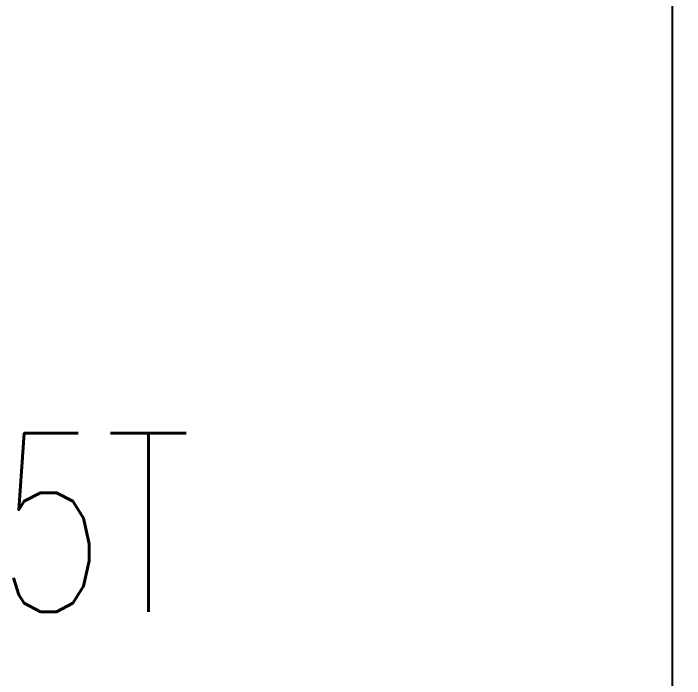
# Model space of a CAD drawing. Extents: x -1899985 to -450366, y 556196 to 2151267.
# Drawn here: x -669183 to -666386, y 572874 to 575646 of the extents above; entities that cross this region are included whole.
import ezdxf

# ---------------------------------------------------------------- set-up
doc = ezdxf.new("R2010")
doc.units = 0
doc.header["$LTSCALE"] = 1000
doc.header["$MEASUREMENT"] = 0
doc.layers.get('Defpoints').update_dxf_attribs({"color": 210})
doc.layers.add('A-LIN-V', color=9, linetype='Continuous')
doc.layers.add('FHSGH10105-主梁-06', color=7, linetype='Continuous')
doc.styles.add('_TCH_DIM_T3', font='SIMPLEX', dxfattribs={"width": 0.705882, "bigfont": 'GBCBIG'})
doc.styles.add('A-STANDARD', font='SIMPLEX', dxfattribs={"bigfont": 'GBCBIG'})
doc.dimstyles.new('_TCH_ARCH&&50', dxfattribs={"dimtxt": 148.75, "dimasz": 50, "dimexe": 50, "dimexo": 50, "dimgap": 63.125, "dimtad": 1, "dimdec": 0, "dimzin": 0, "dimdsep": 46, "dimtxsty": '_TCH_DIM_T3', "dimblk": 'ARCHTICK', "dimcen": 0.09, "dimclrt": 7, "dimazin": 2, "dimtfac": 1, "dimtdec": 0, "dimtix": 1, "dimtmove": 2, "dimatfit": 3, "dimfxl": 0, "dimtolj": 1, "dimtzin": 0, "dimarcsym": 0})

# ---------------------------------------------------------------- blocks, each defined once
blk = doc.blocks.new('_ArchTick')
at = {"color": 0, "linetype": 'ByBlock', "const_width": 0.4}
blk.add_lwpolyline([(-0.5, -0.5), (0.5, 0.5)], dxfattribs=at)
blk = doc.blocks.new('*D103')
at = {"layer": 'A-LIN-V', "color": 0, "lineweight": -2}
for p, q in [((-667381.2, 576657.4), (-666386, 576657.4)), ((-666436, 568257.5), (-666436, 576657.4)), ((-667381.2, 568257.5), (-666386, 568257.5))]:
    blk.add_line(p, q, dxfattribs=at)
at = {"layer": 'Defpoints', "color": 0}
for p in [(-667431.2, 576657.4), (-666436, 576657.4), (-667431.2, 568257.5)]:
    blk.add_point(p, dxfattribs=at)
at = {"layer": 'A-LIN-V', "color": 0, "lineweight": -2, "xscale": 50, "yscale": 50, "zscale": 50}
for p, rotation in [((-666436, 576657.4), 90), ((-666436, 568257.5), 270)]:
    blk.add_blockref('_ArchTick', p, dxfattribs=dict(at, rotation=rotation))
at = {"layer": 'A-LIN-V', "color": 7, "insert": (-666573.5, 572457.4), "char_height": 148.75, "attachment_point": 5, "rotation": 90, "style": '_TCH_DIM_T3'}
blk.add_mtext('\\A1;8400', dxfattribs=at)

msp = doc.modelspace()

# ---------------------------------------------------------------- texts
at = {"layer": 'FHSGH10105-主梁-06', "color": 3, "linetype": 'Continuous', "style": 'A-STANDARD', "width": 0.705882}
msp.add_text('5T', height=743.75, dxfattribs=at).set_placement((-669250.5, 573152.3))

# ---------------------------------------------------------------- dimensions: what is measured, and where the dimension line sits
at = {"layer": 'A-LIN-V', "color": 2}
dim = msp.add_aligned_dim(p1=(-667431.2, 568257.5), p2=(-667431.2, 576657.4), distance=-995.3, dimstyle='_TCH_ARCH&&50', dxfattribs=at)
dim.commit()
dim.dimension.update_dxf_attribs({"geometry": '*D103', "text_midpoint": (-666573.5, 572457.4)})

doc.saveas('drawing.dxf')
